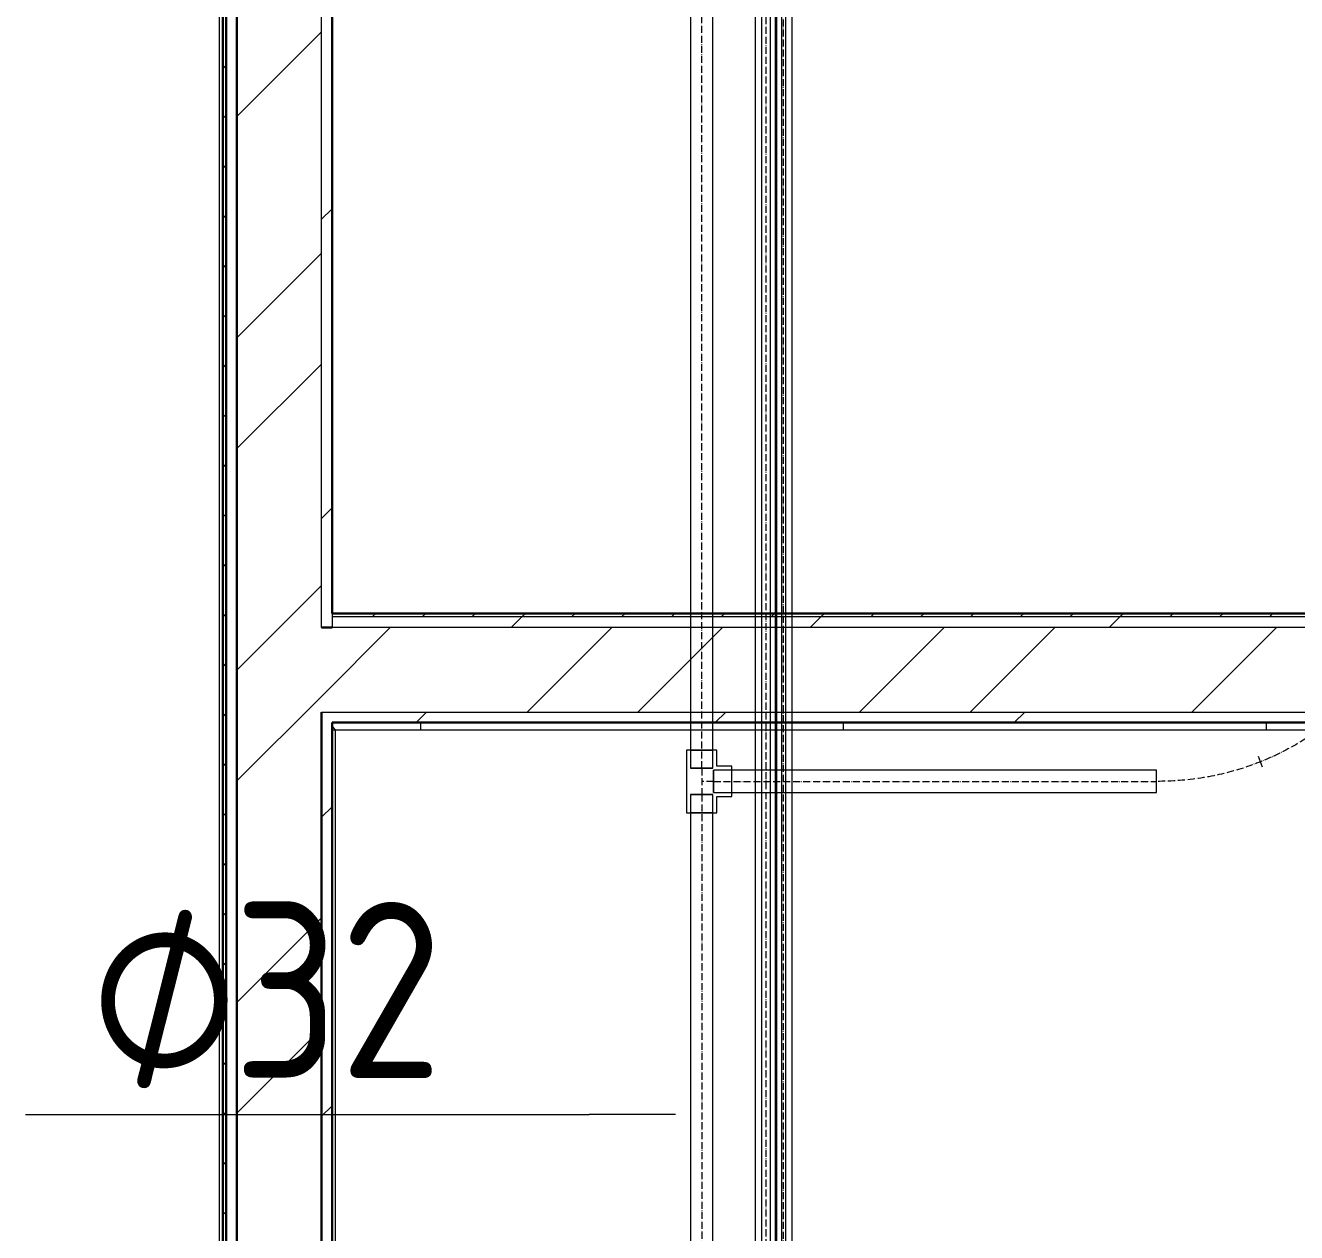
# Model space of a CAD drawing. Header units: millimetres. Extents: x -88595 to 880822, y -1054509 to -148035.
# Drawn here: x 171568 to 173372, y -280770 to -279058 of the extents above; entities that cross this region are included whole.
import ezdxf

# ---------------------------------------------------------------- set-up
doc = ezdxf.new("R2010")
doc.units = ezdxf.units.MM
doc.linetypes.add('$0$ADSK_Осевая', pattern=[14, 10, -2, 0, -2])
doc.linetypes.add('$3$ADSK_Осевая', pattern=[14, 10, -2, 0, -2])
for name, color, linetype, lineweight in [('Изоляция', 7, 'Continuous', 18), ('Марки', 7, 'Continuous', 20), ('Оборудование', 7, 'Continuous', 18), ('Ограждение', 7, 'Continuous', 9), ('Стены наружные', 7, 'Continuous', 18), ('Стены штриховка', 7, 'Continuous', 9), ('Трубопровод', 7, 'Continuous', 18), ('Трубопроводы', 7, 'Continuous', 18)]:
    doc.layers.add(name, color=color, linetype=linetype, lineweight=lineweight)
doc.styles.add('$0$GOST Common_10', font='GOST_Common.ttf', dxfattribs={"width": 0.9, "height": 250})
doc.styles.add('$1$GOST Common', font='GOST_Common.ttf', dxfattribs={"width": 0.9, "height": 250})

# ---------------------------------------------------------------- blocks, each defined once
blk = doc.blocks.new('$0$ADSK_M_Трубы - Диаметр_8-160846-В_Координация_1 этаж ОВ3')
at = {"layer": 'Марки'}
blk.add_line((0, 0), (8, 0), dxfattribs=at)
blk = doc.blocks.new('1 этаж')
at = {"layer": 'Ограждение'}
h = blk.add_hatch(dxfattribs=at)
h.set_pattern_fill('FP_35', color=256, style=0, pattern_type=2)
h.set_pattern_definition([(0, (215928.7, 665542.34), (0, 600), []), (90, (215928.7, 665542.34), (-600, 4e-14), [])])
h.paths.add_polyline_path([(211252.7, 648257.6), (211252.7, 648267.6), (208132.7, 648267.6), (208132.7, 648257.6), (208548.6, 648257.6)])
for p, q in [((207972.7, 650402.6), (207972.7, 645662.6)), ((208132.7, 648262.6), (208137.7, 648257.6)), ((208132.7, 648257.6), (211252.7, 648257.6)), ((208137.7, 648257.6), (211247.7, 648257.6)), ((208137.7, 645487.6), (208137.7, 648257.6))]:
    blk.add_line(p, q, dxfattribs=at)
at = {"layer": 'Стены наружные', "lineweight": 30}
for p, q in [((208132.7, 648422.6), (208132.7, 651782.6)), ((207997.7, 651092.6), (207997.7, 645637.6)), ((207977.7, 650402.6), (207977.7, 645647.6)), ((207982.7, 650402.6), (207982.7, 645642.6)), ((211252.7, 648422.6), (208132.7, 648422.6)), ((208132.7, 648402.6), (208117.7, 648402.6)), ((208117.7, 645462.6), (208117.7, 648282.6)), ((208132.7, 648267.6), (211252.7, 648267.6)), ((208132.7, 645477.6), (208132.7, 648267.6))]:
    blk.add_line(p, q, dxfattribs=at)
at = {"layer": 'Стены наружные', "linetype": 'Continuous', "lineweight": 9}
for p, q in [((207997.7, 649127.9), (208117.7, 649247.9)), ((207977.7, 649195.4), (207982.7, 649200.4)), ((207977.7, 649124.7), (207982.7, 649129.7)), ((207977.7, 649053.9), (207982.7, 649058.9)), ((207977.7, 648983.2), (207982.7, 648988.2)), ((208117.7, 648981.8), (208132.7, 648996.8)), ((207997.7, 648813.6), (208117.7, 648933.6)), ((207977.7, 648912.5), (207982.7, 648917.5)), ((207977.7, 648841.8), (207982.7, 648846.8)), ((207977.7, 648771.1), (207982.7, 648776.1)), ((207997.7, 648656.4), (208117.7, 648776.4)), ((207977.7, 648700.4), (207982.7, 648705.4)), ((207977.7, 648629.7), (207982.7, 648634.7)), ((208117.7, 648557.5), (208132.7, 648572.5)), ((207977.7, 648559), (207982.7, 648564)), ((207977.7, 648488.3), (207982.7, 648493.3)), ((207998.2, 648342.6), (208117.7, 648462.1)), ((207977.7, 648417.5), (207982.7, 648422.5)), ((208189.9, 648417.6), (208194.9, 648422.6)), ((208260.6, 648417.6), (208265.6, 648422.6)), ((208331.3, 648417.6), (208336.3, 648422.6)), ((208387, 648402.6), (208402, 648417.6)), ((208402, 648417.6), (208407, 648422.6)), ((208472.7, 648417.6), (208477.7, 648422.6)), ((208543.5, 648417.6), (208548.5, 648422.6)), ((208614.2, 648417.6), (208619.2, 648422.6)), ((208684.9, 648417.6), (208689.9, 648422.6)), ((208755.6, 648417.6), (208760.6, 648422.6)), ((208811.3, 648402.6), (208826.3, 648417.6)), ((208826.3, 648417.6), (208831.3, 648422.6)), ((208897, 648417.6), (208902, 648422.6)), ((208967.7, 648417.6), (208972.7, 648422.6)), ((209038.4, 648417.6), (209043.4, 648422.6)), ((209109.1, 648417.6), (209114.1, 648422.6)), ((209179.8, 648417.6), (209184.8, 648422.6)), ((209235.6, 648402.6), (209250.6, 648417.6)), ((209250.6, 648417.6), (209255.6, 648422.6)), ((209321.3, 648417.6), (209326.3, 648422.6)), ((209392, 648417.6), (209397, 648422.6)), ((209462.7, 648417.6), (209467.7, 648422.6)), ((208117.7, 648304.9), (208215.4, 648402.6)), ((208409.7, 648282.6), (208529.7, 648402.6)), ((208566.8, 648282.6), (208686.8, 648402.6)), ((208881.2, 648282.6), (209001.2, 648402.6)), ((209038.3, 648282.6), (209158.3, 648402.6)), ((209352.6, 648282.6), (209472.6, 648402.6)), ((207977.7, 648346.8), (207982.7, 648351.8)), ((207997.7, 648342.1), (207998.2, 648342.6)), ((207997.7, 648184.9), (208117.7, 648304.9)), ((207977.7, 648276.1), (207982.7, 648281.1)), ((208252, 648267.6), (208267, 648282.6)), ((208676.3, 648267.6), (208691.3, 648282.6)), ((209100.6, 648267.6), (209115.6, 648282.6)), ((207977.7, 648205.4), (207982.7, 648210.4)), ((207977.7, 648134.7), (207982.7, 648139.7)), ((208117.7, 648133.3), (208132.7, 648148.3)), ((207977.7, 648064), (207982.7, 648069)), ((207977.7, 647993.3), (207982.7, 647998.3)), ((207997.7, 647870.6), (208117.7, 647990.6)), ((207977.7, 647922.6), (207982.7, 647927.6)), ((207977.7, 647851.9), (207982.7, 647856.9)), ((207997.7, 647713.5), (208117.7, 647833.5)), ((207977.7, 647781.2), (207982.7, 647786.2)), ((208117.7, 647709), (208132.7, 647724)), ((207977.7, 647710.4), (207982.7, 647715.4)), ((207977.7, 647639.7), (207982.7, 647644.7)), ((207977.7, 647569), (207982.7, 647574))]:
    blk.add_line(p, q, dxfattribs=at)
at = {"layer": 'Стены штриховка'}
for p, q in [((208117.7, 648402.6), (208117.7, 651762.6)), ((208132.7, 648422.6), (208132.7, 648402.6)), ((211252.7, 648417.6), (208132.7, 648417.6)), ((211252.7, 648402.6), (208132.7, 648402.6)), ((208117.7, 648282.6), (211252.7, 648282.6))]:
    blk.add_line(p, q, dxfattribs=at)

msp = doc.modelspace()

# ---------------------------------------------------------------- linework, layer by layer
at = {"layer": 'Изоляция', "color": 134, "true_color": 0x00a6a6}
for p, q in [((172603.6, -274948.2), (172603.6, -281889.7)), ((172634.3, -281889.7), (172634.3, -274948.2))]:
    msp.add_line(p, q, dxfattribs=at)
at = {"layer": 'Изоляция', "color": 190, "true_color": 0x8000ff}
for p, q in [((172631.8, -275022.3), (172631.8, -281935.6)), ((172656.2, -281935.6), (172656.2, -275022.3))]:
    msp.add_line(p, q, dxfattribs=at)
at = {"layer": 'Марки'}
msp.add_line((172490.8, -280602.9), (172368.2, -280602.9), dxfattribs=at)
at = {"layer": 'Трубопровод', "color": 134, "true_color": 0x00a6a6}
for p, q in [((172612.6, -274948.2), (172612.6, -281889.7)), ((172625.3, -281889.7), (172625.3, -274948.2))]:
    msp.add_line(p, q, dxfattribs=at)
at = {"layer": 'Трубопровод', "color": 134, "linetype": '$0$ADSK_Осевая', "true_color": 0x00a6a6}
msp.add_line((172619, -281889.7), (172619, -274948.2), dxfattribs=at)
msp.add_line((172619, -281889.7), (172619, -274948.2), dxfattribs=at)
at = {"layer": 'Трубопровод', "color": 190, "true_color": 0x8000ff}
for p, q in [((172640.8, -275022.3), (172640.8, -281935.6)), ((172647.2, -281935.6), (172647.2, -275022.3))]:
    msp.add_line(p, q, dxfattribs=at)
at = {"layer": 'Трубопровод', "color": 190, "linetype": '$0$ADSK_Осевая', "true_color": 0x8000ff}
msp.add_line((172644, -281935.6), (172644, -275022.3), dxfattribs=at)
msp.add_line((172644, -281935.6), (172644, -275022.3), dxfattribs=at)
at = {"layer": 'Трубопровод', "color": 24, "true_color": 0xa52900}
for p, q in [((172511.7, -276975.3), (172511.7, -280111.7)), ((172543.7, -280111.7), (172543.7, -276975.3)), ((172511.7, -280111.7), (172543.7, -280111.7)), ((173173, -280114.2), (172544.7, -280114.2)), ((172544.7, -280114.2), (172544.7, -280146.2)), ((173173, -280146.2), (173173, -280114.2)), ((172511.7, -280148.7), (172511.7, -281788.7)), ((172543.7, -280148.7), (172511.7, -280148.7)), ((172543.7, -281788.7), (172543.7, -280148.7)), ((172544.7, -280146.2), (173173, -280146.2))]:
    msp.add_line(p, q, dxfattribs=at)
at = {"layer": 'Трубопровод', "color": 24, "linetype": '$0$ADSK_Осевая', "true_color": 0xa52900}
for p, q in [((172527.7, -280111.7), (172527.7, -276975.3)), ((172527.7, -280111.7), (172527.7, -276975.3)), ((172544.7, -280130.2), (173173, -280130.2)), ((172544.7, -280130.2), (173173, -280130.2)), ((172527.7, -280148.7), (172527.7, -281788.7)), ((172527.7, -280148.7), (172527.7, -281788.7))]:
    msp.add_line(p, q, dxfattribs=at)
at = {"layer": 'Трубопроводы', "color": 24, "true_color": 0xa52900}
for p, q in [((172506.2, -280085.7), (172506.2, -280111.7)), ((172549.2, -280085.7), (172506.2, -280085.7)), ((172549.2, -280085.7), (172506.2, -280085.7)), ((172511.7, -280085.7), (172511.7, -280111.7)), ((172511.7, -280085.7), (172543.7, -280085.7)), ((172511.7, -280085.7), (172543.7, -280085.7)), ((172543.7, -280111.7), (172543.7, -280085.7)), ((172549.2, -280108.7), (172549.2, -280085.7)), ((173323.5, -280109.9), (173317.6, -280095)), ((172506.2, -280111.7), (172506.2, -280148.7)), ((172543.7, -280111.7), (172511.7, -280111.7)), ((172543.7, -280111.7), (172511.7, -280111.7)), ((172570.7, -280114.2), (172544.7, -280114.2)), ((172544.7, -280130.2), (172544.7, -280114.2)), ((172570.7, -280108.7), (172549.2, -280108.7)), ((172570.7, -280151.7), (172570.7, -280108.7)), ((172570.7, -280151.7), (172570.7, -280108.7)), ((172570.7, -280130.2), (172570.7, -280114.2)), ((172570.7, -280130.2), (172570.7, -280114.2)), ((172544.7, -280146.2), (172544.7, -280130.2)), ((172570.7, -280146.2), (172570.7, -280130.2)), ((172570.7, -280146.2), (172570.7, -280130.2)), ((172506.2, -280148.7), (172506.2, -280174.7)), ((172511.7, -280148.7), (172511.7, -280174.7)), ((172511.7, -280148.7), (172539.3, -280148.7)), ((172511.7, -280148.7), (172539.3, -280148.7)), ((172539.3, -280148.7), (172543.7, -280148.7)), ((172539.3, -280148.7), (172543.7, -280148.7)), ((172543.7, -280151.7), (172543.7, -280148.7)), ((172544.7, -280146.2), (172570.7, -280146.2)), ((172543.7, -280174.7), (172543.7, -280151.7)), ((172549.2, -280174.7), (172549.2, -280151.7)), ((172549.2, -280151.7), (172570.7, -280151.7)), ((172506.2, -280174.7), (172549.2, -280174.7)), ((172506.2, -280174.7), (172549.2, -280174.7)), ((172543.7, -280174.7), (172511.7, -280174.7)), ((172543.7, -280174.7), (172511.7, -280174.7))]:
    msp.add_line(p, q, dxfattribs=at)
at = {"layer": 'Трубопроводы', "color": 24, "linetype": '$0$ADSK_Осевая', "true_color": 0xa52900}
for p, q in [((172527.7, -280111.7), (172527.7, -280148.7)), ((172544.7, -280130.2), (172527.7, -280130.2))]:
    msp.add_line(p, q, dxfattribs=at)
at = {"layer": 'Трубопроводы', "color": 24, "linetype": '$3$ADSK_Осевая', "true_color": 0xa52900}
msp.add_open_spline([(173577.9, -280056.2), (173577.9, -279700.6), (173528.6, -280130.2), (173173, -280130.2)], degree=3, dxfattribs=at)

# ---------------------------------------------------------------- block references
at = {"layer": 'Марки', "xscale": 99.99999999999993, "yscale": 99.99999999999993, "zscale": 99.99999999999993}
msp.add_blockref('$0$ADSK_M_Трубы - Диаметр_8-160846-В_Координация_1 этаж ОВ3', (171568.2, -280602.9), dxfattribs=at)
at = {"layer": 'Оборудование', "color": 5, "true_color": 0x0000ff}
msp.add_blockref('1 этаж', (-36129.5, -928314.5), dxfattribs=at)

# ---------------------------------------------------------------- texts
at = {"layer": 'Марки', "lineweight": 9, "char_height": 250, "attachment_point": 1}
for s, insert, width, style in [('\\fGOST Common|b0|i0|c254|p34|;\\W.9;⌀', (171660.4, -280301.3), 245.316, '$0$GOST Common_10'), ('32', (171862.8, -280301.3), 389.62, '$1$GOST Common')]:
    msp.add_mtext(s, dxfattribs=dict(at, insert=insert, width=width, style=style))

doc.saveas('drawing.dxf')
